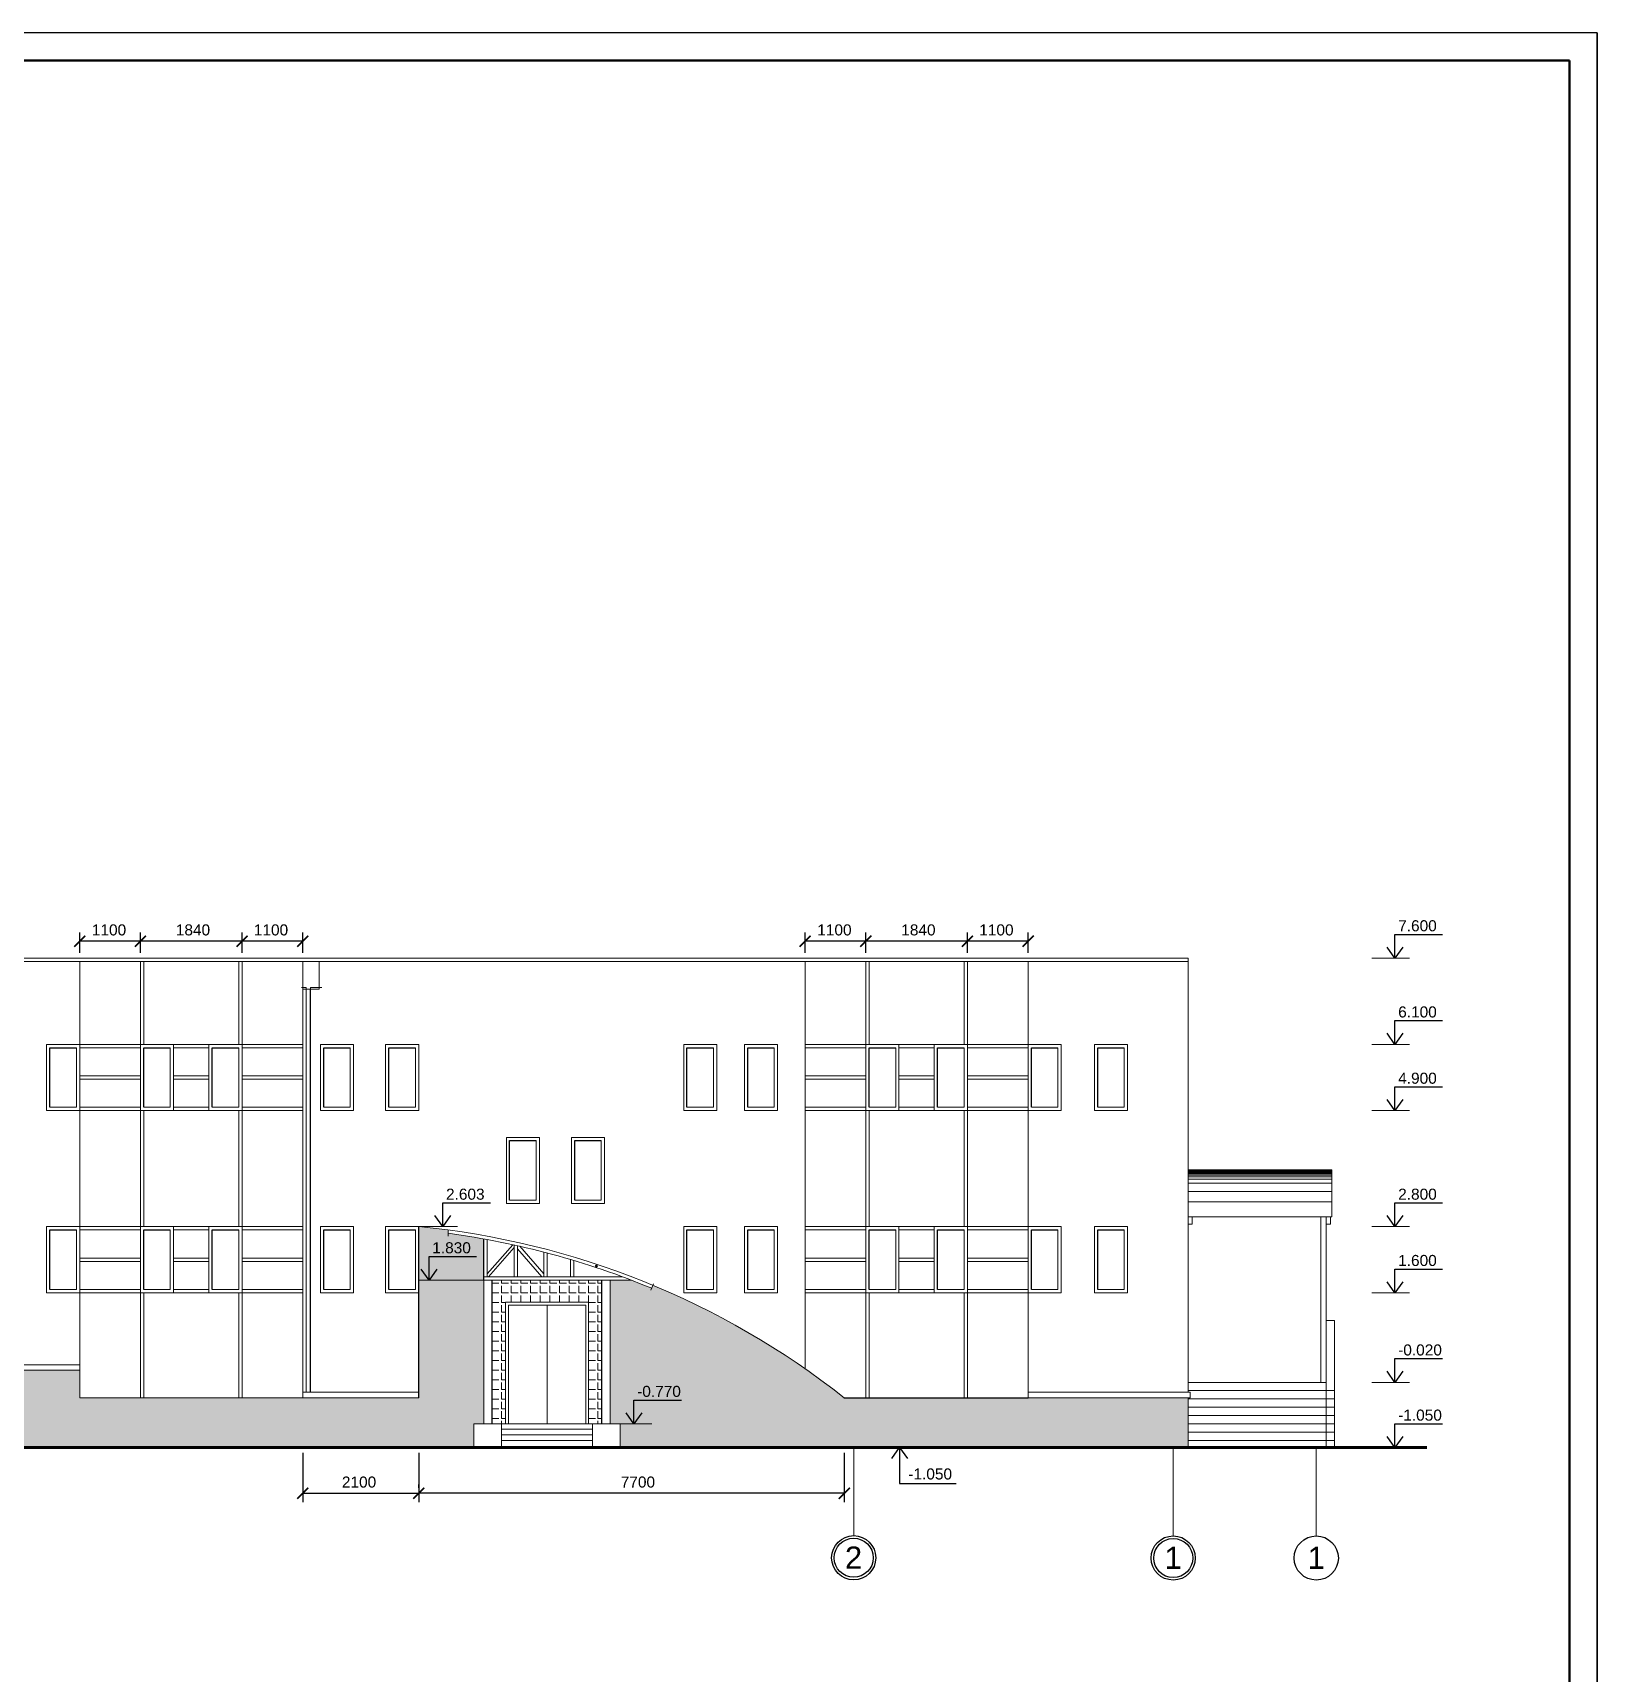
# Model space of a CAD drawing. Header units: millimetres. Extents: x -273 to 3634, y 3015 to 4572.
# Drawn here: x 1125.8 to 1409.1, y 4275 to 4572 of the extents above; entities that cross this region are included whole.
import ezdxf

# ---------------------------------------------------------------- set-up
doc = ezdxf.new("R2010")
doc.units = ezdxf.units.MM
doc.layers.add('@', color=250, linetype='Continuous', lineweight=60)
doc.styles.get("Standard").update_dxf_attribs({"font": 'arial.ttf', "height": 2})
doc.dimstyles.new('ISO-25', dxfattribs={"dimtxt": 2, "dimasz": 2, "dimexe": 1.6, "dimexo": 1, "dimgap": 1, "dimtad": 1, "dimdsep": 46, "dimtxsty": 'Standard', "dimblk": 'ARCHTICK', "dimcen": 2, "dimadec": 0, "dimazin": 0, "dimtfac": 1, "dimtmove": 0, "dimatfit": 3, "dimfxl": 1, "dimarcsym": 0})
pattern_1 = [(0, (-504.1416, 3013.1548), (0, 1.74625), [1.27, -0.47625]), (90, (-504.1416, 3013.1548), (-1.74625, 1e-16), [1.27, -0.47625])]

# ---------------------------------------------------------------- blocks, each defined once
blk = doc.blocks.new('_ArchTick')
at = {"color": 0, "linetype": 'ByBlock', "lineweight": 15, "const_width": 0.15}
blk.add_lwpolyline([(-0.5, -0.5), (0.5, 0.5)], dxfattribs=at)
blk = doc.blocks.new('*D1')
at = {"layer": '@', "color": 0, "lineweight": -2, "transparency": 16777216}
for p, q in [((1295.06, 4405.41), (1295.06, 4409.09)), ((1306.06, 4407.49), (1295.06, 4407.49)), ((1306.06, 4405.41), (1306.06, 4409.09))]:
    blk.add_line(p, q, dxfattribs=at)
at = {"layer": 'Defpoints', "color": 0, "lineweight": 15, "transparency": 16777216}
for p in [(1295.06, 4407.49), (1295.06, 4404.41), (1306.06, 4404.41)]:
    blk.add_point(p, dxfattribs=at)
at = {"layer": '@', "color": 0, "lineweight": -2, "transparency": 16777216, "xscale": 2, "yscale": 2, "zscale": 2, "rotation": 180}
blk.add_blockref('_ArchTick', (1295.06, 4407.49), dxfattribs=at)
at = {"layer": '@', "color": 0, "lineweight": -2, "transparency": 16777216, "xscale": 2, "yscale": 2, "zscale": 2}
blk.add_blockref('_ArchTick', (1306.06, 4407.49), dxfattribs=at)
at = {"layer": '@', "color": 0, "lineweight": 15, "transparency": 16777216, "insert": (1300.31, 4409.52), "char_height": 2, "attachment_point": 5}
blk.add_mtext('1100', dxfattribs=at)
blk = doc.blocks.new('*D2')
at = {"layer": '@', "color": 0, "lineweight": -2, "transparency": 16777216}
for p, q in [((1276.66, 4408.49), (1276.66, 4409.09)), ((1295.06, 4407.49), (1276.66, 4407.49)), ((1295.06, 4408.49), (1295.06, 4409.09))]:
    blk.add_line(p, q, dxfattribs=at)
at = {"layer": 'Defpoints', "color": 0, "lineweight": 15, "transparency": 16777216}
for p in [(1276.66, 4407.49), (1276.66, 4407.49), (1295.06, 4407.49)]:
    blk.add_point(p, dxfattribs=at)
at = {"layer": '@', "color": 0, "lineweight": -2, "transparency": 16777216, "xscale": 2, "yscale": 2, "zscale": 2, "rotation": 180}
blk.add_blockref('_ArchTick', (1276.66, 4407.49), dxfattribs=at)
at = {"layer": '@', "color": 0, "lineweight": -2, "transparency": 16777216, "xscale": 2, "yscale": 2, "zscale": 2}
blk.add_blockref('_ArchTick', (1295.06, 4407.49), dxfattribs=at)
at = {"layer": '@', "color": 0, "lineweight": 15, "transparency": 16777216, "insert": (1286.18, 4409.52), "char_height": 2, "attachment_point": 5}
blk.add_mtext('1840', dxfattribs=at)
blk = doc.blocks.new('*D3')
at = {"layer": '@', "color": 0, "lineweight": -2, "transparency": 16777216}
for p, q in [((1265.66, 4405.41), (1265.66, 4409.09)), ((1276.66, 4407.49), (1265.66, 4407.49)), ((1276.66, 4405.41), (1276.66, 4409.09))]:
    blk.add_line(p, q, dxfattribs=at)
at = {"layer": 'Defpoints', "color": 0, "lineweight": 15, "transparency": 16777216}
for p in [(1265.66, 4407.49), (1265.66, 4404.41), (1276.66, 4404.41)]:
    blk.add_point(p, dxfattribs=at)
at = {"layer": '@', "color": 0, "lineweight": -2, "transparency": 16777216, "xscale": 2, "yscale": 2, "zscale": 2, "rotation": 180}
blk.add_blockref('_ArchTick', (1265.66, 4407.49), dxfattribs=at)
at = {"layer": '@', "color": 0, "lineweight": -2, "transparency": 16777216, "xscale": 2, "yscale": 2, "zscale": 2}
blk.add_blockref('_ArchTick', (1276.66, 4407.49), dxfattribs=at)
at = {"layer": '@', "color": 0, "lineweight": 15, "transparency": 16777216, "insert": (1270.97, 4409.52), "char_height": 2, "attachment_point": 5}
blk.add_mtext('1100', dxfattribs=at)
blk = doc.blocks.new('*D7')
at = {"layer": '@', "color": 0, "lineweight": -2, "transparency": 16777216}
for p, q in [((1163.66, 4405.41), (1163.66, 4409.09)), ((1174.66, 4407.49), (1163.66, 4407.49)), ((1174.66, 4405.41), (1174.66, 4409.09))]:
    blk.add_line(p, q, dxfattribs=at)
at = {"layer": 'Defpoints', "color": 0, "lineweight": 15, "transparency": 16777216}
for p in [(1163.66, 4407.49), (1163.66, 4404.41), (1174.66, 4404.41)]:
    blk.add_point(p, dxfattribs=at)
at = {"layer": '@', "color": 0, "lineweight": -2, "transparency": 16777216, "xscale": 2, "yscale": 2, "zscale": 2, "rotation": 180}
blk.add_blockref('_ArchTick', (1163.66, 4407.49), dxfattribs=at)
at = {"layer": '@', "color": 0, "lineweight": -2, "transparency": 16777216, "xscale": 2, "yscale": 2, "zscale": 2}
blk.add_blockref('_ArchTick', (1174.66, 4407.49), dxfattribs=at)
at = {"layer": '@', "color": 0, "lineweight": 15, "transparency": 16777216, "insert": (1168.91, 4409.52), "char_height": 2, "attachment_point": 5}
blk.add_mtext('1100', dxfattribs=at)
blk = doc.blocks.new('*D8')
at = {"layer": '@', "color": 0, "lineweight": -2, "transparency": 16777216}
for p, q in [((1145.26, 4408.49), (1145.26, 4409.09)), ((1163.66, 4407.49), (1145.26, 4407.49)), ((1163.66, 4408.49), (1163.66, 4409.09))]:
    blk.add_line(p, q, dxfattribs=at)
at = {"layer": 'Defpoints', "color": 0, "lineweight": 15, "transparency": 16777216}
for p in [(1145.26, 4407.49), (1145.26, 4407.49), (1163.66, 4407.49)]:
    blk.add_point(p, dxfattribs=at)
at = {"layer": '@', "color": 0, "lineweight": -2, "transparency": 16777216, "xscale": 2, "yscale": 2, "zscale": 2, "rotation": 180}
blk.add_blockref('_ArchTick', (1145.26, 4407.49), dxfattribs=at)
at = {"layer": '@', "color": 0, "lineweight": -2, "transparency": 16777216, "xscale": 2, "yscale": 2, "zscale": 2}
blk.add_blockref('_ArchTick', (1163.66, 4407.49), dxfattribs=at)
at = {"layer": '@', "color": 0, "lineweight": 15, "transparency": 16777216, "insert": (1154.78, 4409.52), "char_height": 2, "attachment_point": 5}
blk.add_mtext('1840', dxfattribs=at)
blk = doc.blocks.new('*D9')
at = {"layer": '@', "color": 0, "lineweight": -2, "transparency": 16777216}
for p, q in [((1134.26, 4405.41), (1134.26, 4409.09)), ((1145.26, 4407.49), (1134.26, 4407.49)), ((1145.26, 4405.41), (1145.26, 4409.09))]:
    blk.add_line(p, q, dxfattribs=at)
at = {"layer": 'Defpoints', "color": 0, "lineweight": 15, "transparency": 16777216}
for p in [(1134.26, 4407.49), (1134.26, 4404.41), (1145.26, 4404.41)]:
    blk.add_point(p, dxfattribs=at)
at = {"layer": '@', "color": 0, "lineweight": -2, "transparency": 16777216, "xscale": 2, "yscale": 2, "zscale": 2, "rotation": 180}
blk.add_blockref('_ArchTick', (1134.26, 4407.49), dxfattribs=at)
at = {"layer": '@', "color": 0, "lineweight": -2, "transparency": 16777216, "xscale": 2, "yscale": 2, "zscale": 2}
blk.add_blockref('_ArchTick', (1145.26, 4407.49), dxfattribs=at)
at = {"layer": '@', "color": 0, "lineweight": 15, "transparency": 16777216, "insert": (1139.57, 4409.52), "char_height": 2, "attachment_point": 5}
blk.add_mtext('1100', dxfattribs=at)
blk = doc.blocks.new('*D10')
at = {"layer": '@', "color": 0, "lineweight": -2, "transparency": 16777216}
for p, q in [((1174.66, 4314.86), (1174.66, 4305.93)), ((1195.66, 4314.86), (1195.66, 4305.93)), ((1174.66, 4307.53), (1195.66, 4307.53))]:
    blk.add_line(p, q, dxfattribs=at)
at = {"layer": 'Defpoints', "color": 0, "lineweight": 15, "transparency": 16777216}
for p in [(1174.66, 4315.86), (1195.66, 4315.86), (1195.66, 4307.53)]:
    blk.add_point(p, dxfattribs=at)
at = {"layer": '@', "color": 0, "lineweight": -2, "transparency": 16777216, "xscale": 2, "yscale": 2, "zscale": 2, "rotation": 180}
blk.add_blockref('_ArchTick', (1174.66, 4307.53), dxfattribs=at)
at = {"layer": '@', "color": 0, "lineweight": -2, "transparency": 16777216, "xscale": 2, "yscale": 2, "zscale": 2}
blk.add_blockref('_ArchTick', (1195.66, 4307.53), dxfattribs=at)
at = {"layer": '@', "color": 0, "lineweight": 15, "transparency": 16777216, "insert": (1184.86, 4309.55), "char_height": 2, "attachment_point": 5}
blk.add_mtext('2100', dxfattribs=at)
blk = doc.blocks.new('*D11')
at = {"layer": '@', "color": 0, "lineweight": -2, "transparency": 16777216}
for p, q in [((1272.75, 4314.86), (1272.75, 4305.93)), ((1195.66, 4308.53), (1195.66, 4309.13)), ((1272.75, 4307.53), (1195.66, 4307.53))]:
    blk.add_line(p, q, dxfattribs=at)
at = {"layer": 'Defpoints', "color": 0, "lineweight": 15, "transparency": 16777216}
for p in [(1272.75, 4315.86), (1195.66, 4307.53), (1195.66, 4307.53)]:
    blk.add_point(p, dxfattribs=at)
at = {"layer": '@', "color": 0, "lineweight": -2, "transparency": 16777216, "xscale": 2, "yscale": 2, "zscale": 2, "rotation": 180}
blk.add_blockref('_ArchTick', (1195.66, 4307.53), dxfattribs=at)
at = {"layer": '@', "color": 0, "lineweight": -2, "transparency": 16777216, "xscale": 2, "yscale": 2, "zscale": 2}
blk.add_blockref('_ArchTick', (1272.75, 4307.53), dxfattribs=at)
at = {"layer": '@', "color": 0, "lineweight": 15, "transparency": 16777216, "insert": (1235.37, 4309.55), "char_height": 2, "attachment_point": 5}
blk.add_mtext('7700', dxfattribs=at)

msp = doc.modelspace()

# ---------------------------------------------------------------- hatches: boundary and pattern name
at = {"layer": '@', "lineweight": 15}
h = msp.add_hatch(dxfattribs=at)
h.set_pattern_fill('ANGLE', color=0, scale=0.25, style=0)
h.set_pattern_definition(pattern_1)
h.paths.add_polyline_path([(1335.063, 4324.809), (1306.063, 4324.809), (1272.747, 4324.809, 0.0687109), (1238.097, 4345.192), (1237.871, 4344.636, 0.0067648), (1234.195, 4346.109), (1230.351, 4346.109), (1230.351, 4320.109), (1232.163, 4320.109), (1232.163, 4315.809), (1335.063, 4315.809)])
edge = h.paths.add_edge_path()
edge.add_line((1207.474, 4346.109), (1195.663, 4346.109))
edge.add_line((1195.663, 4346.109), (1195.663, 4343.809))
edge.add_line((1195.663, 4343.809), (1195.663, 4324.809))
edge.add_line((1195.663, 4324.809), (1134.263, 4324.809))
edge.add_line((1134.263, 4324.809), (1134.263, 4329.809))
edge.add_line((1134.263, 4329.809), (1117.263, 4329.809))
edge.add_line((1117.263, 4329.809), (1117.263, 4324.809))
edge.add_line((1117.263, 4324.809), (1079.276, 4324.809))
edge.add_line((1079.276, 4324.809), (1079.276, 4322.654))
edge.add_spline(control_points=[(1079.276, 4322.654), (1079.408, 4322.61), (1079.54, 4322.565), (1079.672, 4322.52)], knot_values=[0.6561067, 0.6561067, 0.6561067, 0.6561067, 1.072628, 1.072628, 1.072628, 1.072628], degree=3, periodic=0)
edge.add_spline(control_points=[(1079.672, 4322.52), (1079.879, 4322.45), (1080.087, 4322.38), (1080.294, 4322.309)], knot_values=[0, 0, 0, 0, 0.6561067, 0.6561067, 0.6561067, 0.6561067], degree=3, periodic=0)
edge.add_line((1080.294, 4322.309), (1080.294, 4317.309))
edge.add_line((1080.294, 4317.309), (1080.294, 4315.809))
edge.add_line((1080.294, 4315.809), (1205.663, 4315.809))
edge.add_line((1205.663, 4315.809), (1205.663, 4320.109))
edge.add_line((1205.663, 4320.109), (1207.474, 4320.109))
edge.add_line((1207.474, 4320.109), (1207.474, 4346.109))
h.paths.add_polyline_path([(1207.474, 4353.579, 0.0112394), (1200.974, 4354.596), (1200.974, 4355.201, 0.0090954), (1195.663, 4355.809), (1195.663, 4346.109), (1207.474, 4346.109)])
edge = h.paths.add_edge_path()
edge.add_line((1076.863, 4337.809), (1058.863, 4337.809))
edge.add_line((1058.863, 4337.809), (1058.863, 4334.066))
edge.add_spline(control_points=[(1058.863, 4334.066), (1064.921, 4332.439), (1070.898, 4330.481), (1076.863, 4328.47)], knot_values=[3.6152942, 3.6152942, 3.6152942, 3.6152942, 22.460642, 22.460642, 22.460642, 22.460642], degree=3, periodic=0)
edge.add_line((1076.863, 4328.47), (1076.863, 4337.809))
edge = h.paths.add_edge_path(flags=17)
edge.add_spline(control_points=[(1062.753, 4331.975), (1061.459, 4332.352), (1060.163, 4332.717), (1058.863, 4333.066)], knot_values=[18.4157726, 18.4157726, 18.4157726, 18.4157726, 22.460642, 22.460642, 22.460642, 22.460642], degree=3, periodic=0)
edge.add_line((1058.863, 4333.066), (1058.863, 4332.546))
edge.add_spline(control_points=[(1058.863, 4332.546), (1060.161, 4332.152), (1061.457, 4331.751), (1062.753, 4331.345)], knot_values=[60.7691208, 60.7691208, 60.7691208, 60.7691208, 64.8370358, 64.8370358, 64.8370358, 64.8370358], degree=3, periodic=0)
edge.add_line((1062.753, 4331.345), (1062.753, 4331.975))
edge = h.paths.add_edge_path(flags=17)
edge.add_line((1063.278, 4331.822), (1063.278, 4331.181))
edge.add_spline(control_points=[(1063.278, 4331.181), (1065.951, 4330.341), (1068.62, 4329.481), (1071.287, 4328.614)], knot_values=[65.3866799, 65.3866799, 65.3866799, 65.3866799, 73.7821557, 73.7821557, 73.7821557, 73.7821557], degree=3, periodic=0)
edge.add_line((1071.287, 4328.614), (1071.287, 4329.324))
edge.add_spline(control_points=[(1071.287, 4329.324), (1068.626, 4330.192), (1065.958, 4331.033), (1063.278, 4331.822)], knot_values=[9.4811948, 9.4811948, 9.4811948, 9.4811948, 17.8682657, 17.8682657, 17.8682657, 17.8682657], degree=3, periodic=0)
edge = h.paths.add_edge_path()
edge.add_spline(control_points=[(1076.097, 4327.728), (1074.681, 4328.204), (1073.265, 4328.676), (1071.847, 4329.141)], knot_values=[4.4217555, 4.4217555, 4.4217555, 4.4217555, 8.8931495, 8.8931495, 8.8931495, 8.8931495], degree=3, periodic=0)
edge.add_line((1071.847, 4329.141), (1071.847, 4328.433))
edge.add_spline(control_points=[(1071.847, 4328.433), (1072.996, 4328.059), (1074.145, 4327.684), (1075.294, 4327.309)], knot_values=[74.3693365, 74.3693365, 74.3693365, 74.3693365, 77.9872957, 77.9872957, 77.9872957, 77.9872957], degree=3, periodic=0)
edge.add_line((1075.294, 4327.309), (1075.294, 4326.309))
edge.add_spline(control_points=[(1075.294, 4326.309), (1074.878, 4326.445), (1074.462, 4326.581), (1074.046, 4326.716)], knot_values=[76.6777208, 76.6777208, 76.6777208, 76.6777208, 77.9872957, 77.9872957, 77.9872957, 77.9872957], degree=3, periodic=0)
edge.add_line((1074.046, 4326.716), (1074.046, 4324.414))
edge.add_spline(control_points=[(1074.046, 4324.414), (1074.664, 4324.209), (1075.282, 4324.002), (1075.899, 4323.794)], knot_values=[4.6295523, 4.6295523, 4.6295523, 4.6295523, 6.5799131, 6.5799131, 6.5799131, 6.5799131], degree=3, periodic=0)
edge.add_spline(control_points=[(1075.899, 4323.794), (1075.965, 4323.772), (1076.031, 4323.75), (1076.097, 4323.728)], knot_values=[4.4217555, 4.4217555, 4.4217555, 4.4217555, 4.6295523, 4.6295523, 4.6295523, 4.6295523], degree=3, periodic=0)
edge.add_line((1076.097, 4323.728), (1076.097, 4327.728))
edge = h.paths.add_edge_path()
edge.add_spline(control_points=[(1073.446, 4326.912), (1072.913, 4327.086), (1072.38, 4327.259), (1071.847, 4327.433)], knot_values=[74.3693365, 74.3693365, 74.3693365, 74.3693365, 76.0480358, 76.0480358, 76.0480358, 76.0480358], degree=3, periodic=0)
edge.add_line((1071.847, 4327.433), (1071.847, 4325.141))
edge.add_spline(control_points=[(1071.847, 4325.141), (1072.38, 4324.966), (1072.913, 4324.79), (1073.446, 4324.614)], knot_values=[7.211139, 7.211139, 7.211139, 7.211139, 8.8931495, 8.8931495, 8.8931495, 8.8931495], degree=3, periodic=0)
edge.add_line((1073.446, 4324.614), (1073.446, 4326.912))
edge = h.paths.add_edge_path()
edge.add_spline(control_points=[(1070.687, 4327.809), (1069.643, 4328.148), (1068.598, 4328.486), (1067.552, 4328.822)], knot_values=[69.8647343, 69.8647343, 69.8647343, 69.8647343, 73.1526499, 73.1526499, 73.1526499, 73.1526499], degree=3, periodic=0)
edge.add_line((1067.552, 4328.822), (1067.552, 4326.521))
edge.add_spline(control_points=[(1067.552, 4326.521), (1068.599, 4326.192), (1069.643, 4325.858), (1070.687, 4325.519)], knot_values=[10.1114467, 10.1114467, 10.1114467, 10.1114467, 13.3999231, 13.3999231, 13.3999231, 13.3999231], degree=3, periodic=0)
edge.add_line((1070.687, 4325.519), (1070.687, 4327.809))
edge = h.paths.add_edge_path()
edge.add_spline(control_points=[(1066.952, 4329.014), (1065.728, 4329.406), (1064.504, 4329.796), (1063.278, 4330.181)], knot_values=[65.3866799, 65.3866799, 65.3866799, 65.3866799, 69.2357393, 69.2357393, 69.2357393, 69.2357393], degree=3, periodic=0)
edge.add_line((1063.278, 4330.181), (1063.278, 4327.822))
edge.add_spline(control_points=[(1063.278, 4327.822), (1064.505, 4327.461), (1065.73, 4327.089), (1066.952, 4326.708)], knot_values=[14.0283304, 14.0283304, 14.0283304, 14.0283304, 17.8682657, 17.8682657, 17.8682657, 17.8682657], degree=3, periodic=0)
edge.add_line((1066.952, 4326.708), (1066.952, 4329.014))
edge = h.paths.add_edge_path()
edge.add_spline(control_points=[(1062.153, 4330.533), (1061.057, 4330.875), (1059.96, 4331.213), (1058.863, 4331.546)], knot_values=[60.7691208, 60.7691208, 60.7691208, 60.7691208, 64.2091459, 64.2091459, 64.2091459, 64.2091459], degree=3, periodic=0)
edge.add_line((1058.863, 4331.546), (1058.863, 4329.066))
edge.add_spline(control_points=[(1058.863, 4329.066), (1059.962, 4328.771), (1061.059, 4328.465), (1062.153, 4328.149)], knot_values=[19.0409484, 19.0409484, 19.0409484, 19.0409484, 22.460642, 22.460642, 22.460642, 22.460642], degree=3, periodic=0)
edge.add_line((1062.153, 4328.149), (1062.153, 4330.533))
edge = h.paths.add_edge_path()
edge.add_line((1078.676, 4324.809), (1076.863, 4324.809))
edge.add_line((1076.863, 4324.809), (1076.863, 4323.47))
edge.add_spline(control_points=[(1076.863, 4323.47), (1077.195, 4323.358), (1077.527, 4323.246), (1077.859, 4323.134)], knot_values=[2.5652431, 2.5652431, 2.5652431, 2.5652431, 3.6152942, 3.6152942, 3.6152942, 3.6152942], degree=3, periodic=0)
edge.add_spline(control_points=[(1077.859, 4323.134), (1078.132, 4323.042), (1078.404, 4322.95), (1078.676, 4322.857)], knot_values=[1.7047743, 1.7047743, 1.7047743, 1.7047743, 2.5652431, 2.5652431, 2.5652431, 2.5652431], degree=3, periodic=0)
edge.add_line((1078.676, 4322.857), (1078.676, 4324.809))
h = msp.add_hatch(dxfattribs=at)
h.set_pattern_fill('ANGLE', color=0, scale=0.25, style=0)
h.set_pattern_definition(pattern_1)
h.paths.add_polyline_path([(1228.851, 4346.109), (1208.974, 4346.109), (1208.974, 4320.109), (1211.413, 4320.109), (1211.413, 4342.109), (1226.413, 4342.109), (1226.413, 4320.109), (1228.851, 4320.109)])

# ---------------------------------------------------------------- linework, layer by layer
at = {"layer": '@', "color": 0, "lineweight": 30}
for p, q in [((1409.136, 4571.956), (568.136, 4571.956)), ((1409.136, 3977.956), (1409.136, 4571.956)), ((1409.136, 4571.956), (1409.136, 3977.956)), ((1176.071, 4325.809), (1176.071, 4398.809)), ((1128.863, 4377.409), (1128.863, 4388.209)), ((1128.863, 4388.209), (1133.663, 4388.209)), ((1145.863, 4377.409), (1145.863, 4388.209)), ((1145.863, 4388.209), (1150.663, 4388.209)), ((1158.263, 4377.409), (1158.263, 4388.209)), ((1158.263, 4388.209), (1163.063, 4388.209)), ((1178.463, 4377.409), (1178.463, 4388.209)), ((1178.463, 4388.209), (1183.263, 4388.209)), ((1190.263, 4388.209), (1195.063, 4388.209)), ((1190.263, 4377.409), (1190.263, 4388.209)), ((1244.263, 4377.409), (1244.263, 4388.209)), ((1244.263, 4388.209), (1249.063, 4388.209)), ((1255.263, 4377.409), (1255.263, 4388.209)), ((1255.263, 4388.209), (1260.063, 4388.209)), ((1277.263, 4377.409), (1277.263, 4388.209)), ((1277.263, 4388.209), (1282.063, 4388.209)), ((1289.663, 4388.209), (1294.463, 4388.209)), ((1289.663, 4377.409), (1289.663, 4388.209)), ((1306.663, 4377.409), (1306.663, 4388.209)), ((1306.663, 4388.209), (1311.463, 4388.209)), ((1318.663, 4377.409), (1318.663, 4388.209)), ((1318.663, 4388.209), (1323.463, 4388.209)), ((1212.141, 4371.374), (1216.941, 4371.374)), ((1212.141, 4360.574), (1212.141, 4371.374)), ((1223.941, 4360.574), (1223.941, 4371.374)), ((1223.941, 4371.374), (1228.741, 4371.374)), ((1335.063, 4366.109), (1361.063, 4366.109)), ((1128.863, 4355.209), (1133.663, 4355.209)), ((1128.863, 4344.409), (1128.863, 4355.209)), ((1145.863, 4344.409), (1145.863, 4355.209)), ((1145.863, 4355.209), (1150.663, 4355.209)), ((1158.263, 4355.209), (1163.063, 4355.209)), ((1158.263, 4344.409), (1158.263, 4355.209)), ((1178.463, 4344.409), (1178.463, 4355.209)), ((1178.463, 4355.209), (1183.263, 4355.209)), ((1190.263, 4344.409), (1190.263, 4355.209)), ((1190.263, 4355.209), (1195.063, 4355.209)), ((1195.663, 4324.809), (1195.663, 4355.809)), ((1244.263, 4344.409), (1244.263, 4355.209)), ((1244.263, 4355.209), (1249.063, 4355.209)), ((1255.263, 4344.409), (1255.263, 4355.209)), ((1255.263, 4355.209), (1260.063, 4355.209)), ((1277.263, 4344.409), (1277.263, 4355.209)), ((1277.263, 4355.209), (1282.063, 4355.209)), ((1289.663, 4355.209), (1294.463, 4355.209)), ((1289.663, 4344.409), (1289.663, 4355.209)), ((1306.663, 4355.209), (1311.463, 4355.209)), ((1306.663, 4344.409), (1306.663, 4355.209)), ((1318.663, 4344.409), (1318.663, 4355.209)), ((1318.663, 4355.209), (1323.463, 4355.209)), ((1207.474, 4346.109), (1207.474, 4353.579)), ((1208.974, 4320.109), (1208.974, 4346.109)), ((1228.851, 4320.109), (1228.851, 4346.109)), ((1272.663, 4324.809), (1306.063, 4324.809))]:
    msp.add_line(p, q, dxfattribs=at)
at = {"layer": '@', "color": 0, "lineweight": 50}
for p, q in [((588.136, 4566.956), (1404.136, 4566.956)), ((1404.136, 4566.956), (1404.136, 3982.956))]:
    msp.add_line(p, q, dxfattribs=at)
at = {"layer": '@', "color": 0, "lineweight": 15}
for p, q in [((1012.296, 4404.409), (1335.063, 4404.409)), ((1012.296, 4403.809), (1335.063, 4403.809)), ((1134.263, 4403.809), (1134.263, 4324.809)), ((1145.263, 4403.809), (1145.263, 4324.809)), ((1145.863, 4388.809), (1145.863, 4403.809)), ((1163.063, 4388.809), (1163.063, 4403.809)), ((1163.663, 4403.809), (1163.663, 4324.809)), ((1174.663, 4403.809), (1174.663, 4324.809)), ((1177.663, 4403.809), (1177.663, 4398.809)), ((1265.663, 4403.809), (1265.663, 4330.072)), ((1276.663, 4403.809), (1276.663, 4324.809)), ((1277.263, 4388.809), (1277.263, 4403.809)), ((1294.463, 4388.809), (1294.463, 4403.809)), ((1295.063, 4403.809), (1295.063, 4324.809)), ((1306.063, 4403.809), (1306.063, 4329.809)), ((1335.063, 4404.409), (1335.063, 4325.809)), ((1368.331, 4404.409), (1375.16, 4404.409)), ((1175.263, 4399.095), (1174.428, 4399.095)), ((1177.663, 4398.809), (1174.663, 4398.809)), ((1175.263, 4398.809), (1175.263, 4399.095)), ((1175.263, 4325.809), (1175.263, 4398.809)), ((1176.071, 4398.809), (1176.071, 4399.095)), ((1176.071, 4399.095), (1178.117, 4399.095)), ((1128.263, 4376.809), (1128.263, 4388.809)), ((1128.263, 4388.809), (1174.663, 4388.809)), ((1133.663, 4377.409), (1133.663, 4388.209)), ((1134.263, 4376.809), (1134.263, 4388.809)), ((1134.263, 4388.209), (1145.263, 4388.209)), ((1150.663, 4377.409), (1150.663, 4388.209)), ((1151.263, 4376.809), (1151.263, 4388.809)), ((1151.263, 4388.209), (1157.663, 4388.209)), ((1157.663, 4376.809), (1157.663, 4388.809)), ((1163.063, 4377.409), (1163.063, 4388.209)), ((1163.663, 4388.209), (1174.663, 4388.209)), ((1177.863, 4376.809), (1177.863, 4388.809)), ((1177.863, 4388.809), (1183.863, 4388.809)), ((1183.263, 4377.409), (1183.263, 4388.209)), ((1183.863, 4376.809), (1183.863, 4388.809)), ((1189.663, 4388.809), (1195.663, 4388.809)), ((1189.663, 4376.809), (1189.663, 4388.809)), ((1195.063, 4377.409), (1195.063, 4388.209)), ((1195.663, 4376.809), (1195.663, 4388.809)), ((1243.663, 4388.809), (1249.663, 4388.809)), ((1243.663, 4376.809), (1243.663, 4388.809)), ((1249.063, 4377.409), (1249.063, 4388.209)), ((1249.663, 4376.809), (1249.663, 4388.809)), ((1254.663, 4376.809), (1254.663, 4388.809)), ((1254.663, 4388.809), (1260.663, 4388.809)), ((1260.063, 4377.409), (1260.063, 4388.209)), ((1260.663, 4376.809), (1260.663, 4388.809)), ((1265.663, 4388.809), (1312.063, 4388.809)), ((1265.663, 4388.209), (1276.663, 4388.209)), ((1282.063, 4377.409), (1282.063, 4388.209)), ((1282.663, 4376.809), (1282.663, 4388.809)), ((1282.663, 4388.209), (1289.063, 4388.209)), ((1289.063, 4376.809), (1289.063, 4388.809)), ((1294.463, 4377.409), (1294.463, 4388.209)), ((1295.063, 4388.209), (1306.063, 4388.209)), ((1311.463, 4377.409), (1311.463, 4388.209)), ((1312.063, 4376.809), (1312.063, 4388.809)), ((1318.063, 4376.809), (1318.063, 4388.809)), ((1318.063, 4388.809), (1324.063, 4388.809)), ((1323.463, 4377.409), (1323.463, 4388.209)), ((1324.063, 4376.809), (1324.063, 4388.809)), ((1368.331, 4388.809), (1375.16, 4388.809)), ((1134.263, 4383.109), (1145.263, 4383.109)), ((1134.263, 4382.509), (1145.263, 4382.509)), ((1151.263, 4383.109), (1157.663, 4383.109)), ((1151.263, 4382.509), (1157.663, 4382.509)), ((1163.663, 4383.109), (1174.663, 4383.109)), ((1163.663, 4382.509), (1174.663, 4382.509)), ((1265.663, 4383.109), (1276.663, 4383.109)), ((1265.663, 4382.509), (1276.663, 4382.509)), ((1282.663, 4383.109), (1289.063, 4383.109)), ((1282.663, 4382.509), (1289.063, 4382.509)), ((1295.063, 4383.109), (1306.063, 4383.109)), ((1295.063, 4382.509), (1306.063, 4382.509)), ((1128.263, 4376.809), (1174.663, 4376.809)), ((1128.863, 4377.409), (1133.663, 4377.409)), ((1134.263, 4377.409), (1145.263, 4377.409)), ((1145.863, 4377.409), (1150.663, 4377.409)), ((1145.863, 4376.809), (1145.863, 4355.809)), ((1151.263, 4377.409), (1157.663, 4377.409)), ((1158.263, 4377.409), (1163.063, 4377.409)), ((1163.063, 4376.809), (1163.063, 4355.809)), ((1163.663, 4377.409), (1174.663, 4377.409)), ((1177.863, 4376.809), (1183.863, 4376.809)), ((1178.463, 4377.409), (1183.263, 4377.409)), ((1189.663, 4376.809), (1195.663, 4376.809)), ((1190.263, 4377.409), (1195.063, 4377.409)), ((1243.663, 4376.809), (1249.663, 4376.809)), ((1244.263, 4377.409), (1249.063, 4377.409)), ((1254.663, 4376.809), (1260.663, 4376.809)), ((1255.263, 4377.409), (1260.063, 4377.409)), ((1265.663, 4377.409), (1276.663, 4377.409)), ((1265.663, 4376.809), (1312.063, 4376.809)), ((1277.263, 4377.409), (1282.063, 4377.409)), ((1277.263, 4376.809), (1277.263, 4355.809)), ((1282.663, 4377.409), (1289.063, 4377.409)), ((1289.663, 4377.409), (1294.463, 4377.409)), ((1294.463, 4376.809), (1294.463, 4355.809)), ((1295.063, 4377.409), (1306.063, 4377.409)), ((1306.663, 4377.409), (1311.463, 4377.409)), ((1318.063, 4376.809), (1324.063, 4376.809)), ((1318.663, 4377.409), (1323.463, 4377.409)), ((1368.331, 4376.809), (1375.16, 4376.809)), ((1211.541, 4371.974), (1217.541, 4371.974)), ((1211.541, 4359.974), (1211.541, 4371.974)), ((1217.541, 4359.974), (1217.541, 4371.974)), ((1223.341, 4359.974), (1223.341, 4371.974)), ((1223.341, 4371.974), (1229.341, 4371.974)), ((1229.341, 4359.974), (1229.341, 4371.974)), ((1216.941, 4360.574), (1216.941, 4371.374)), ((1228.741, 4360.574), (1228.741, 4371.374)), ((1335.063, 4366.028), (1361.063, 4366.028)), ((1335.063, 4365.941), (1361.063, 4365.941)), ((1361.063, 4366.109), (1361.063, 4357.609)), ((1335.063, 4365.856), (1361.063, 4365.856)), ((1335.063, 4365.754), (1361.063, 4365.754)), ((1335.063, 4365.641), (1361.063, 4365.641)), ((1335.063, 4365.518), (1361.063, 4365.518)), ((1335.063, 4365.364), (1361.063, 4365.364)), ((1335.063, 4365.149), (1361.063, 4365.149)), ((1335.063, 4364.841), (1361.063, 4364.841)), ((1335.063, 4364.411), (1361.063, 4364.411)), ((1335.063, 4363.683), (1361.063, 4363.683)), ((1211.541, 4359.974), (1217.541, 4359.974)), ((1212.141, 4360.574), (1216.941, 4360.574)), ((1223.341, 4359.974), (1229.341, 4359.974)), ((1223.941, 4360.574), (1228.741, 4360.574)), ((1335.063, 4362.163), (1361.063, 4362.163)), ((1335.063, 4360.297), (1361.063, 4360.297)), ((1335.063, 4357.609), (1361.063, 4357.609)), ((1335.75, 4356.228), (1335.75, 4357.609)), ((1359.063, 4357.609), (1359.063, 4327.609)), ((1360.063, 4338.809), (1360.063, 4357.609)), ((1360.833, 4356.228), (1360.833, 4357.609)), ((1128.263, 4343.809), (1128.263, 4355.809)), ((1128.263, 4355.809), (1134.263, 4355.809)), ((1133.663, 4344.409), (1133.663, 4355.209)), ((1134.263, 4355.809), (1145.263, 4355.809)), ((1134.263, 4343.809), (1134.263, 4355.809)), ((1134.263, 4355.209), (1145.263, 4355.209)), ((1151.263, 4355.809), (1145.263, 4355.809)), ((1150.663, 4344.409), (1150.663, 4355.209)), ((1151.263, 4355.809), (1157.663, 4355.809)), ((1151.263, 4343.809), (1151.263, 4355.809)), ((1151.263, 4355.209), (1157.663, 4355.209)), ((1157.663, 4355.809), (1163.663, 4355.809)), ((1157.663, 4343.809), (1157.663, 4355.809)), ((1163.063, 4344.409), (1163.063, 4355.209)), ((1163.663, 4355.809), (1174.663, 4355.809)), ((1163.663, 4355.209), (1174.663, 4355.209)), ((1177.863, 4343.809), (1177.863, 4355.809)), ((1177.863, 4355.809), (1183.863, 4355.809)), ((1183.263, 4344.409), (1183.263, 4355.209)), ((1183.863, 4343.809), (1183.863, 4355.809)), ((1189.663, 4343.809), (1189.663, 4355.809)), ((1189.663, 4355.809), (1195.663, 4355.809)), ((1195.063, 4344.409), (1195.063, 4355.209)), ((1195.663, 4343.809), (1195.663, 4355.809)), ((1195.663, 4355.809), (1202.688, 4355.809)), ((1200.974, 4355.201), (1200.974, 4354.08)), ((1243.663, 4355.809), (1249.663, 4355.809)), ((1243.663, 4343.809), (1243.663, 4355.809)), ((1249.063, 4344.409), (1249.063, 4355.209)), ((1249.663, 4343.809), (1249.663, 4355.809)), ((1254.663, 4343.809), (1254.663, 4355.809)), ((1254.663, 4355.809), (1260.663, 4355.809)), ((1260.063, 4344.409), (1260.063, 4355.209)), ((1260.663, 4343.809), (1260.663, 4355.809)), ((1265.663, 4355.809), (1276.663, 4355.809)), ((1265.663, 4355.209), (1276.663, 4355.209)), ((1282.663, 4355.809), (1276.663, 4355.809)), ((1282.063, 4344.409), (1282.063, 4355.209)), ((1282.663, 4355.809), (1289.063, 4355.809)), ((1282.663, 4343.809), (1282.663, 4355.809)), ((1282.663, 4355.209), (1289.063, 4355.209)), ((1289.063, 4355.809), (1295.063, 4355.809)), ((1289.063, 4343.809), (1289.063, 4355.809)), ((1294.463, 4344.409), (1294.463, 4355.209)), ((1295.063, 4355.809), (1306.063, 4355.809)), ((1295.063, 4355.209), (1306.063, 4355.209)), ((1312.063, 4355.809), (1306.063, 4355.809)), ((1311.463, 4344.409), (1311.463, 4355.209)), ((1312.063, 4343.809), (1312.063, 4355.809)), ((1318.063, 4343.809), (1318.063, 4355.809)), ((1318.063, 4355.809), (1324.063, 4355.809)), ((1323.463, 4344.409), (1323.463, 4355.209)), ((1324.063, 4343.809), (1324.063, 4355.809)), ((1335.063, 4356.228), (1335.75, 4356.228)), ((1360.178, 4356.228), (1360.833, 4356.228)), ((1368.331, 4355.809), (1375.16, 4355.809)), ((1208.074, 4346.709), (1208.074, 4353.47)), ((1208.074, 4347.268), (1212.708, 4352.541)), ((1208.335, 4346.709), (1212.985, 4352)), ((1212.985, 4346.709), (1212.985, 4352.48)), ((1213.585, 4346.709), (1213.585, 4352.347)), ((1213.585, 4351.792), (1217.992, 4346.709)), ((1213.976, 4352.259), (1218.313, 4347.258)), ((1218.313, 4346.709), (1218.313, 4351.206)), ((1134.263, 4350.109), (1145.263, 4350.109)), ((1134.263, 4349.509), (1145.263, 4349.509)), ((1151.263, 4350.109), (1157.663, 4350.109)), ((1151.263, 4349.509), (1157.663, 4349.509)), ((1163.663, 4350.109), (1174.663, 4350.109)), ((1163.663, 4349.509), (1174.663, 4349.509)), ((1218.913, 4346.709), (1218.913, 4351.049)), ((1223.187, 4346.709), (1223.187, 4349.853)), ((1223.787, 4346.709), (1223.787, 4349.673)), ((1265.663, 4350.109), (1276.663, 4350.109)), ((1265.663, 4349.509), (1276.663, 4349.509)), ((1282.663, 4350.109), (1289.063, 4350.109)), ((1282.663, 4349.509), (1289.063, 4349.509)), ((1295.063, 4350.109), (1306.063, 4350.109)), ((1295.063, 4349.509), (1306.063, 4349.509)), ((1195.663, 4346.109), (1234.195, 4346.109)), ((1207.474, 4346.709), (1232.61, 4346.709)), ((1207.474, 4320.109), (1207.474, 4346.109)), ((1230.351, 4320.109), (1230.351, 4346.109)), ((1238.195, 4345.435), (1237.725, 4344.276)), ((1128.263, 4343.809), (1134.263, 4343.809)), ((1128.863, 4344.409), (1133.663, 4344.409)), ((1134.263, 4344.409), (1145.263, 4344.409)), ((1134.263, 4343.809), (1145.263, 4343.809)), ((1151.263, 4343.809), (1145.263, 4343.809)), ((1145.863, 4344.409), (1150.663, 4344.409)), ((1145.863, 4343.809), (1145.863, 4324.809)), ((1151.263, 4344.409), (1157.663, 4344.409)), ((1151.263, 4343.809), (1157.663, 4343.809)), ((1157.663, 4343.809), (1163.663, 4343.809)), ((1158.263, 4344.409), (1163.063, 4344.409)), ((1163.063, 4343.809), (1163.063, 4324.809)), ((1163.663, 4344.409), (1174.663, 4344.409)), ((1163.663, 4343.809), (1174.663, 4343.809)), ((1177.863, 4343.809), (1183.863, 4343.809)), ((1178.463, 4344.409), (1183.263, 4344.409)), ((1189.663, 4343.809), (1195.663, 4343.809)), ((1190.263, 4344.409), (1195.063, 4344.409)), ((1243.663, 4343.809), (1249.663, 4343.809)), ((1244.263, 4344.409), (1249.063, 4344.409)), ((1254.663, 4343.809), (1260.663, 4343.809)), ((1255.263, 4344.409), (1260.063, 4344.409)), ((1265.663, 4344.409), (1276.663, 4344.409)), ((1265.663, 4343.809), (1276.663, 4343.809)), ((1282.663, 4343.809), (1276.663, 4343.809)), ((1277.263, 4344.409), (1282.063, 4344.409)), ((1277.263, 4343.809), (1277.263, 4324.809)), ((1282.663, 4344.409), (1289.063, 4344.409)), ((1282.663, 4343.809), (1289.063, 4343.809)), ((1289.063, 4343.809), (1295.063, 4343.809)), ((1289.663, 4344.409), (1294.463, 4344.409)), ((1294.463, 4343.809), (1294.463, 4324.809)), ((1295.063, 4344.409), (1306.063, 4344.409)), ((1295.063, 4343.809), (1306.063, 4343.809)), ((1312.063, 4343.809), (1306.063, 4343.809)), ((1306.663, 4344.409), (1311.463, 4344.409)), ((1318.063, 4343.809), (1324.063, 4343.809)), ((1318.663, 4344.409), (1323.463, 4344.409)), ((1368.331, 4343.809), (1375.16, 4343.809)), ((1211.413, 4320.109), (1211.413, 4342.109)), ((1211.413, 4342.109), (1226.413, 4342.109)), ((1211.913, 4320.109), (1211.913, 4341.609)), ((1211.913, 4341.609), (1225.913, 4341.609)), ((1218.913, 4320.109), (1218.913, 4341.609)), ((1225.913, 4341.609), (1225.913, 4320.109)), ((1226.413, 4342.109), (1226.413, 4320.109)), ((1361.063, 4338.809), (1360.063, 4338.809)), ((1360.063, 4338.809), (1360.063, 4327.609)), ((1361.063, 4338.809), (1361.563, 4338.809)), ((1361.563, 4338.809), (1361.563, 4315.809)), ((1117.263, 4330.809), (1134.263, 4330.809)), ((1117.263, 4329.809), (1134.263, 4329.809)), ((1306.063, 4329.809), (1306.063, 4324.809)), ((1335.063, 4327.609), (1360.063, 4327.609)), ((1360.063, 4327.609), (1360.063, 4315.809)), ((1368.331, 4327.609), (1375.16, 4327.609)), ((1195.663, 4324.809), (1134.263, 4324.809)), ((1195.663, 4325.809), (1174.663, 4325.809)), ((1335.408, 4325.809), (1306.063, 4325.809)), ((1306.063, 4324.809), (1335.408, 4324.809)), ((1335.063, 4326.109), (1361.563, 4326.109)), ((1335.063, 4324.809), (1335.063, 4315.809)), ((1335.063, 4324.609), (1361.563, 4324.609)), ((1335.408, 4324.809), (1335.408, 4325.809)), ((1335.063, 4323.109), (1361.563, 4323.109)), ((1335.063, 4321.609), (1361.563, 4321.609)), ((1205.663, 4315.809), (1205.663, 4320.109)), ((1205.663, 4320.109), (1232.163, 4320.109)), ((1210.663, 4315.809), (1210.663, 4320.109)), ((1210.663, 4319.109), (1227.163, 4319.109)), ((1227.163, 4315.809), (1227.163, 4320.109)), ((1232.163, 4320.109), (1232.163, 4315.809)), ((1232.163, 4320.109), (1237.906, 4320.109)), ((1335.063, 4320.109), (1361.563, 4320.109)), ((1335.063, 4318.609), (1361.563, 4318.609)), ((1210.663, 4318.109), (1227.163, 4318.109)), ((1210.663, 4317.109), (1227.163, 4317.109)), ((1274.456, 4315.857), (1274.456, 4299.857)), ((1332.339, 4315.809), (1332.339, 4299.809)), ((1335.063, 4317.109), (1361.563, 4317.109)), ((1358.252, 4315.809), (1358.252, 4299.809))]:
    msp.add_line(p, q, dxfattribs=at)
at = {"layer": '@', "color": 0, "lineweight": 60}
for p, q in [((632.64, 4315.809), (1344.24, 4315.809)), ((1344.24, 4315.809), (1378.279, 4315.809))]:
    msp.add_line(p, q, dxfattribs=at)
at = {"layer": '@', "color": 0, "lineweight": 50}
msp.add_circle((1227.857, 4348.663), 0.0977, dxfattribs=at)
at = {"layer": '@', "color": 0, "lineweight": 30}
for centre, radius in [((1274.456, 4295.857), 4), ((1274.456, 4295.857), 3.536), ((1332.339, 4295.809), 4), ((1332.339, 4295.809), 3.536), ((1358.252, 4295.809), 4)]:
    msp.add_circle(centre, radius, dxfattribs=at)
at = {"layer": '@', "color": 0, "lineweight": 15}
for radius, start, end in [(146.958, 51.67185, 84.51238), (146.358, 67.39236, 82.3967)]:
    msp.add_arc((1181.609, 4209.525), radius, start, end, dxfattribs=at)

# ---------------------------------------------------------------- texts
for s, height, p in [('7.600', 2, (1373.082, 4409.281)), ('6.100', 2, (1373.082, 4393.681)), ('4.900', 2, (1373.082, 4381.681)), ('2.603', 2, (1200.61, 4360.681)), ('2.800', 2, (1373.082, 4360.681)), ('1.830', 2, (1198.121, 4350.981)), ('1.600', 2, (1373.082, 4348.681)), ('-0.020', 2, (1373.082, 4332.481)), ('-0.770', 2, (1235.235, 4324.981)), ('-1.050', 2, (1373.082, 4320.681)), ('-1.050', 2, (1284.355, 4310.029)), ('2', 4, (1272.879, 4293.893)), ('1', 4, (1330.762, 4293.845)), ('1', 4, (1356.675, 4293.845))]:
    msp.add_text(s, height=height, dxfattribs=at).set_placement(p)

# ---------------------------------------------------------------- dimensions: what is measured, and where the dimension line sits
for base, p1, p2, text, picture, middle in [((1134.263, 4407.494), (1145.263, 4404.409), (1134.263, 4404.409), '1100', '*D9', (1139.57, 4407.494)), ((1145.263, 4407.494), (1163.663, 4407.494), (1145.263, 4407.494), '1840', '*D8', (1154.778, 4407.494)), ((1163.663, 4407.494), (1174.663, 4404.409), (1163.663, 4404.409), '1100', '*D7', (1168.908, 4407.494)), ((1265.663, 4407.494), (1276.663, 4404.409), (1265.663, 4404.409), '1100', '*D3', (1270.97, 4407.494)), ((1276.663, 4407.494), (1295.063, 4407.494), (1276.663, 4407.494), '1840', '*D2', (1286.178, 4407.494)), ((1295.063, 4407.494), (1306.063, 4404.409), (1295.063, 4404.409), '1100', '*D1', (1300.308, 4407.494)), ((1195.663, 4307.526), (1174.663, 4315.857), (1195.663, 4315.857), '2100', '*D10', (1184.863, 4307.526)), ((1195.663, 4307.526), (1272.747, 4315.857), (1195.663, 4307.526), '7700', '*D11', (1235.371, 4307.526))]:
    dim = msp.add_linear_dim(base=base, p1=p1, p2=p2, text=text, dimstyle='ISO-25', dxfattribs=at)
    dim.commit()
    dim.dimension.update_dxf_attribs({"geometry": picture, "text_midpoint": middle, "dimtype": 160})

# ---------------------------------------------------------------- leaders
for points in [[(1372.494, 4404.409), (1372.494, 4408.716), (1381.125, 4408.716)], [(1372.494, 4388.809), (1372.494, 4393.116), (1381.125, 4393.116)], [(1372.494, 4376.809), (1372.494, 4381.116), (1381.125, 4381.116)], [(1200.022, 4355.809), (1200.022, 4360.116), (1208.654, 4360.116)], [(1372.494, 4355.809), (1372.494, 4360.116), (1381.125, 4360.116)], [(1372.494, 4343.809), (1372.494, 4348.116), (1381.125, 4348.116)], [(1372.494, 4327.609), (1372.494, 4331.916), (1381.125, 4331.916)], [(1372.494, 4315.809), (1372.494, 4320.116), (1381.125, 4320.116)], [(1282.769, 4315.809), (1282.769, 4309.319), (1293.021, 4309.319)]]:
    msp.add_leader(points, dimstyle='ISO-25', override={"dimgap": 1, "dimtad": 0, "dimldrblk": 'Open90'}, dxfattribs=at)
at = {"layer": '@', "color": 0, "lineweight": 30}
for points in [[(1197.533, 4346.109), (1197.533, 4350.416), (1206.164, 4350.416)], [(1234.647, 4320.109), (1234.647, 4324.416), (1243.279, 4324.416)]]:
    msp.add_leader(points, dimstyle='ISO-25', override={"dimgap": 1, "dimtad": 0, "dimldrblk": 'Open90'}, dxfattribs=at)

doc.saveas('drawing.dxf')
